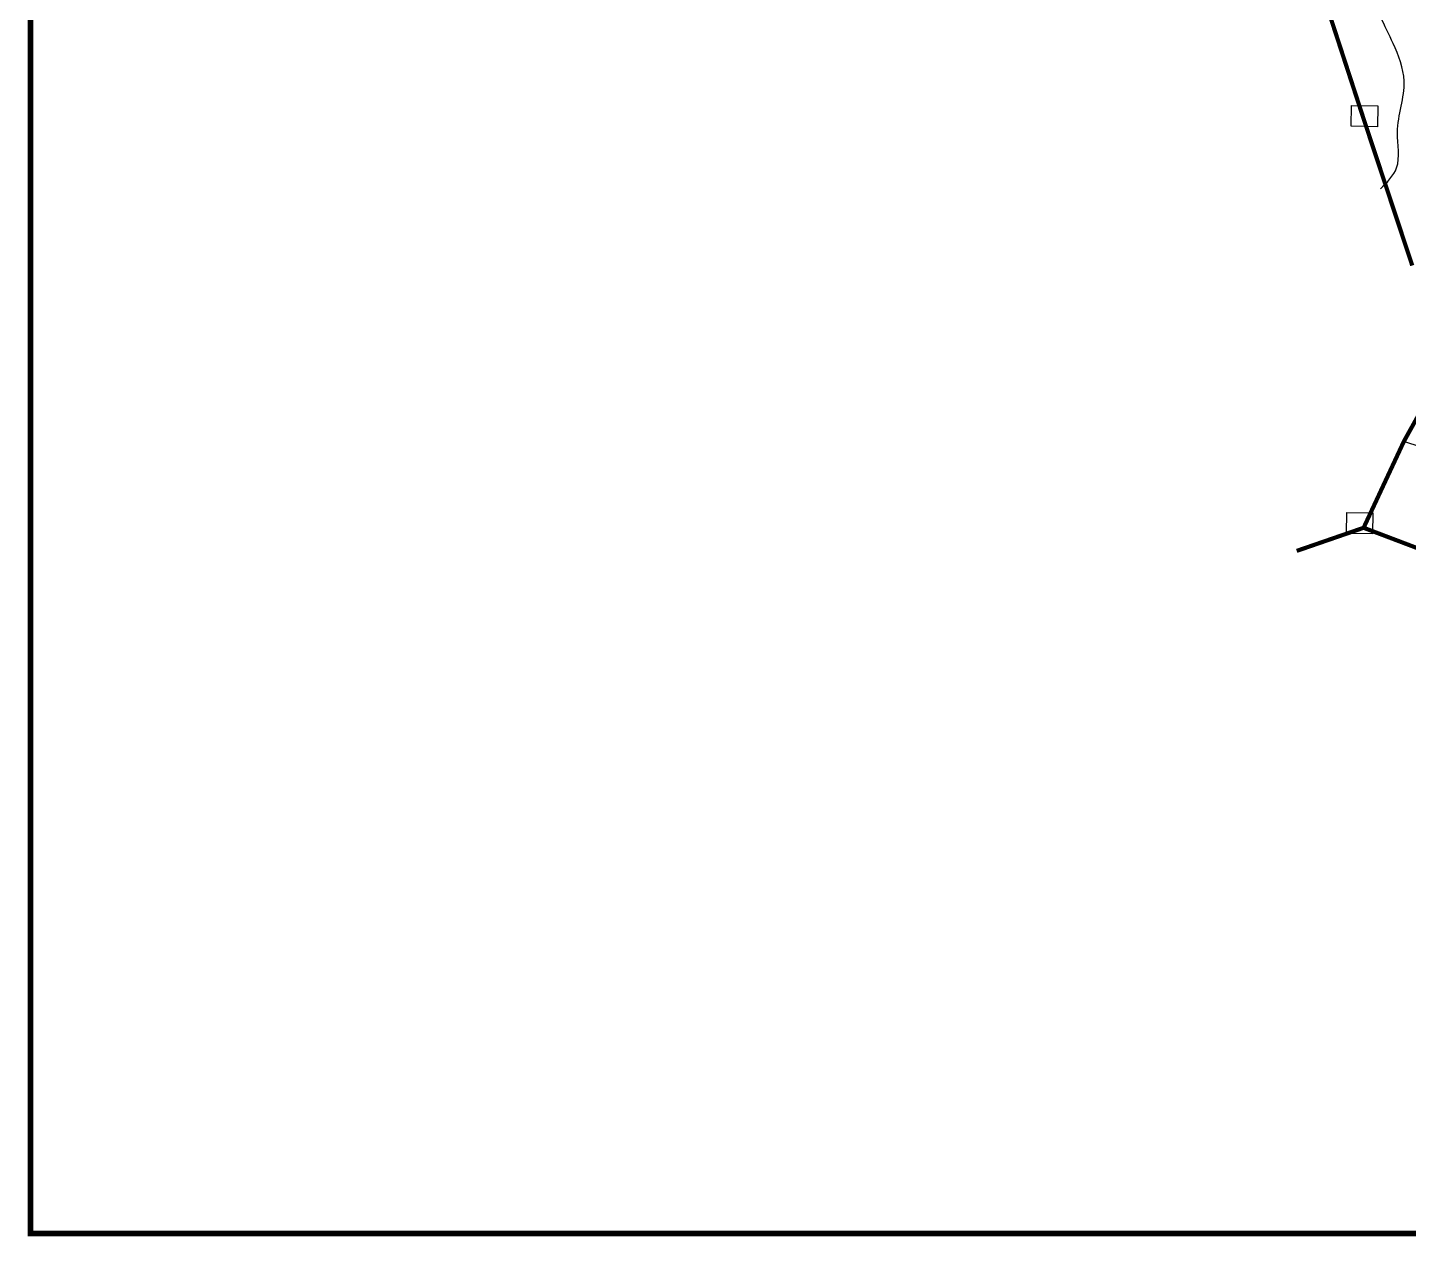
# Model space of a CAD drawing. Header units: inches. Extents: x 188154 to 209255, y 1610134 to 1617920.
# Drawn here: x 188154 to 189838, y 1611295 to 1612769 of the extents above; entities that cross this region are included whole.
import ezdxf

# ---------------------------------------------------------------- set-up
doc = ezdxf.new("R2010")
doc.units = ezdxf.units.IN
doc.header["$LTSCALE"] = 15
doc.header["$MEASUREMENT"] = 0
for name, color, linetype in [('PAPER SIZE', 5, 'Continuous'), ('PLOTS', 7, 'Continuous'), ('STREAM', 4, 'Continuous'), ('VILLAGE BOUNDARY STONES', 1, 'Continuous'), ('VILLAGE BOUNDAY', 5, 'Continuous')]:
    doc.layers.add(name, color=color, linetype=linetype)

msp = doc.modelspace()

# ---------------------------------------------------------------- linework, layer by layer
at = {"layer": 'PAPER SIZE', "color": 5, "const_width": 7.11}
msp.add_lwpolyline([(193061.1, 1616258.8), (188158, 1616258.8), (188158, 1611298.8), (193061.1, 1611298.8)], close=True, dxfattribs=at)
at = {"layer": 'PLOTS'}
msp.add_lwpolyline([(190283.5, 1612116.6), (189832.5, 1612264.4)], dxfattribs=at)
at = {"layer": 'STREAM'}
for points in [[(189272.5, 1613817.3), (189332.3, 1613792.6), (189372.2, 1613763.4), (189416.4, 1613730.3), (189442.3, 1613700.4), (189452.8, 1613648.5), (189483.1, 1613550.1), (189492.4, 1613484.4), (189493.3, 1613442.7), (189528.9, 1613410.9), (189574.7, 1613384.1), (189630, 1613343), (189655.4, 1613314.5), (189665.1, 1613280), (189657.4, 1613249.7), (189629.2, 1613172.9), (189663.6, 1613126.3), (189697.2, 1613098.7), (189707.8, 1613059.2), (189760.6, 1612966.4), (189798.3, 1612911.1), (189853.9, 1612856.5), (189891, 1612832.7), (189937.3, 1612807.8), (189973.9, 1612785.9), (189991.5, 1612752.3), (189980.1, 1612658.3), (189956.3, 1612583.9), (189913.3, 1612528.2), (189886, 1612485.3), (189862.4, 1612322.8), (189862.4, 1612323.3)], [(189803.8, 1612572.3), (189823.6, 1612597.8), (189824.7, 1612641.1), (189832.8, 1612703.7), (189819.3, 1612749.6), (189787.6, 1612813.3), (189774.3, 1612848.8), (189799, 1612912.7)]]:
    msp.add_spline(points, degree=3, dxfattribs=at)
at = {"layer": 'VILLAGE BOUNDARY STONES'}
for points in [[(189768.8, 1612673.9), (189800.7, 1612673.5), (189800.4, 1612648), (189768.4, 1612648.5)], [(189762.8, 1612177.6), (189794.7, 1612177.2), (189794.4, 1612151.7), (189762.5, 1612152.2)]]:
    msp.add_lwpolyline(points, close=True, dxfattribs=at)
at = {"layer": 'VILLAGE BOUNDAY', "const_width": 5.08}
for points in [[(189842.7, 1612478.8), (189783.5, 1612657.3), (189724.2, 1612839)], [(189989, 1612081.1), (189783.4, 1612159.1), (189701.8, 1612130.9), (189783.4, 1612159.1), (189832.5, 1612264.4), (189859, 1612312)]]:
    msp.add_lwpolyline(points, dxfattribs=at)

doc.saveas('drawing.dxf')
